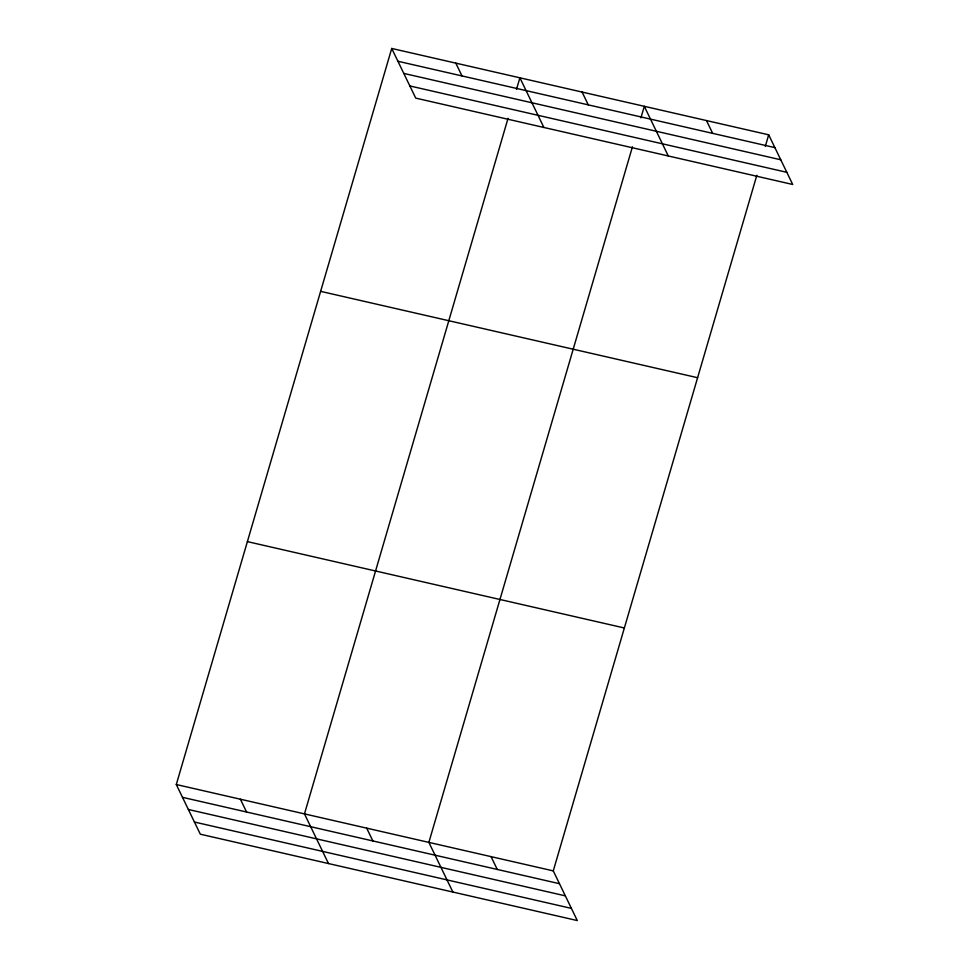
<?xml version="1.0" encoding="UTF-8"?>
<svg xmlns="http://www.w3.org/2000/svg" width="969" height="969" viewBox="0 0 969 969"><rect width="100%" height="100%" fill="white"/><g stroke="black" fill="none" stroke-linecap="round" stroke-linejoin="round"><path stroke-width="1.45" d="M756.837 175.292L553.275 870.889L577.282 920.55L200.304 834.188L176.297 784.527L391.718 48.45L768.696 134.812L792.703 184.473L415.725 98.111L391.718 48.45M508.047 118.303L304.472 813.887L328.479 863.549M516.501 89.378L519.893 77.811L543.9 127.484M632.442 146.791L428.867 842.388L452.874 892.049M640.909 117.879L644.288 106.311L668.295 155.985M765.304 146.38L768.696 134.812M397.908 61.253L774.885 147.615M403.794 73.414L780.76 159.776M409.851 85.95L786.816 172.312M320.63 291.354L697.607 377.716M247.386 541.623L624.363 627.985M176.297 784.527L553.275 870.889M182.487 797.33L559.464 883.692M188.374 809.49L565.339 895.853M194.43 822.027L571.395 908.389M706.486 120.568L712.675 133.371M582.09 92.067L588.28 104.87M455.805 63.13L461.995 75.933M491.065 856.632L497.254 869.435M366.67 828.132L372.859 840.935M240.385 799.207L246.574 812.01"/></g></svg>
